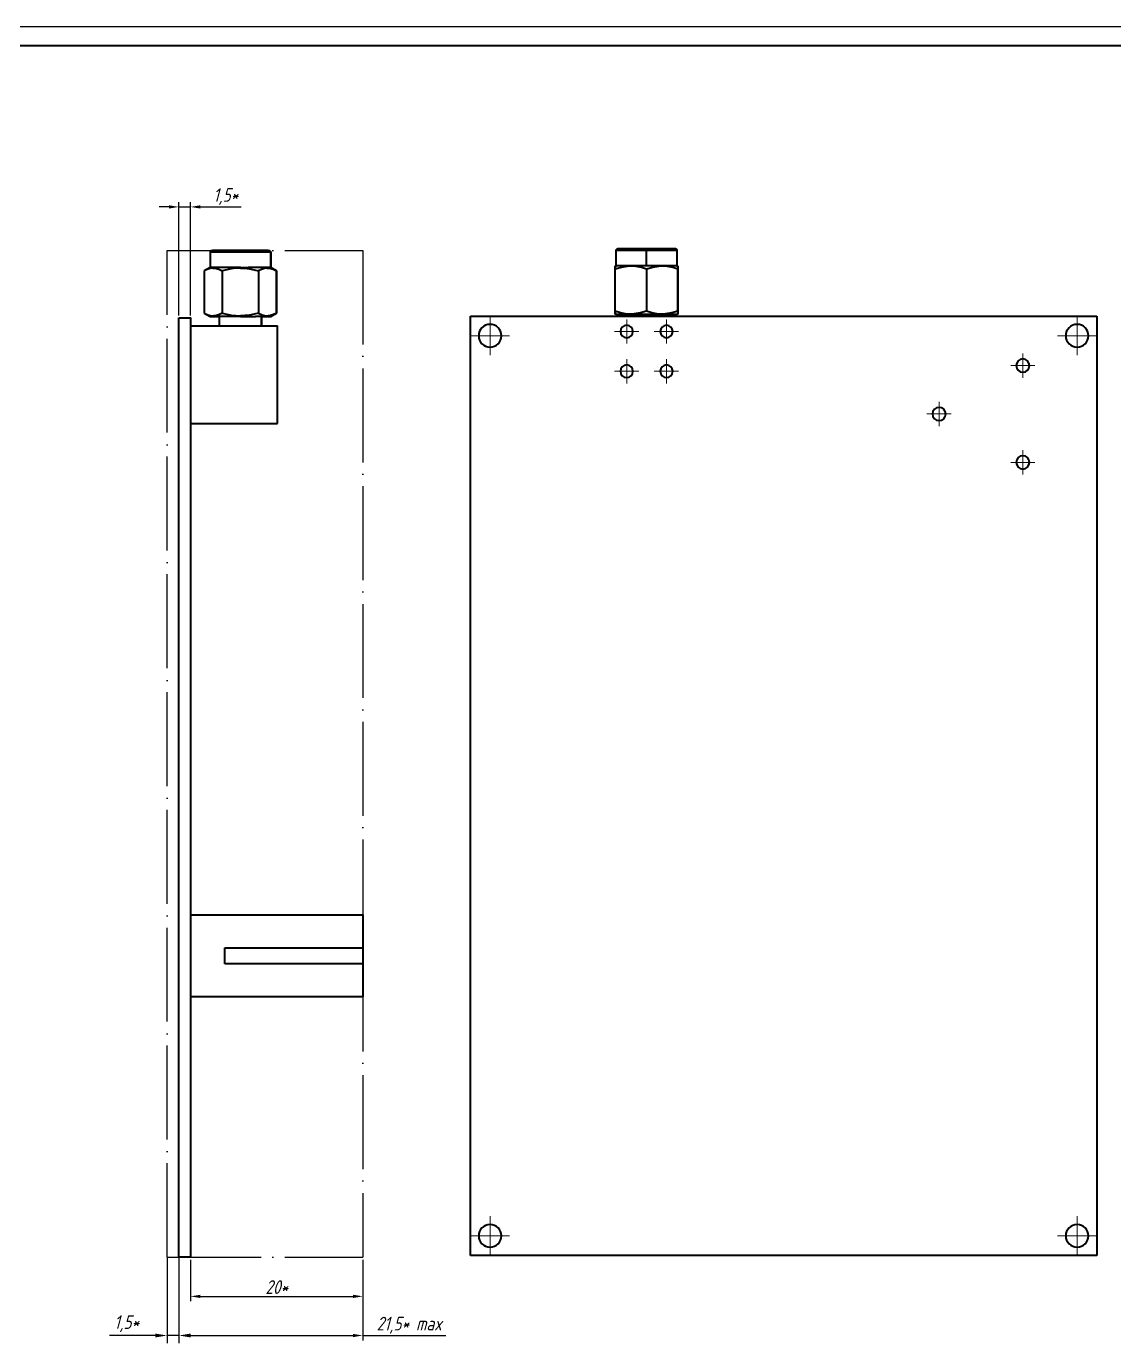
# Paper-space layout 'Layout1' of a CAD drawing. Extents: x -1 to 840, y -1 to 593.
# Drawn here: x 277.2 to 555.3, y 256.1 to 593.2 of the extents above; entities that cross this region are included whole.
import ezdxf

# ---------------------------------------------------------------- set-up
doc = ezdxf.new("R2010")
doc.units = 0
doc.header["$MEASUREMENT"] = 0
doc.linetypes.add('ACAD_ISO04W100', pattern=[30, 24, -3, 0, -3])
doc.layers.get('0').update_dxf_attribs({"linetype": 'CONTINUOUS', "lineweight": 15})
doc.layers.get('DEFPOINTS').update_dxf_attribs({"linetype": 'CONTINUOUS'})
doc.layers.add('KONTUR', color=7, linetype='CONTINUOUS')
doc.layers.add('штрих-пунктир', color=7, linetype='ACAD_ISO04W100')
doc.layers.add('Основная', color=7, linetype='CONTINUOUS', lineweight=40)
doc.styles.add('GOST type A0', font='', dxfattribs={"oblique": 15, "height": 3.5})
doc.styles.get('GOST type A0').set_extended_font_data('GOST type A')
doc.dimstyles.new('GOST type A', dxfattribs={"dimtxt": 3.5, "dimasz": 3, "dimexe": 2, "dimexo": 0, "dimgap": 1, "dimtad": 1, "dimtoh": 1, "dimtxsty": 'GOST type A0', "dimcen": 0, "dimazin": 2, "dimtfac": 1, "dimtmove": 0, "dimatfit": 3, "dimfxl": 1, "dimarcsym": 0})
doc.dimstyles.new('ISO-25', dxfattribs={"dimtxt": 2.5, "dimasz": 2.5, "dimexe": 1.25, "dimexo": 0.625, "dimtad": 1, "dimtxsty": 'Standard', "dimcen": 2.5, "dimadec": 0, "dimazin": 0, "dimtfac": 1, "dimtmove": 0, "dimatfit": 3, "dimfxl": 1, "dimarcsym": 0})

# ---------------------------------------------------------------- blocks, each defined once
blk = doc.blocks.new('*D25')
at = {"color": 0, "lineweight": -2, "transparency": 16777216}
for p, q in [((313.71, 547.08), (311.21, 547.08)), ((316.21, 519.33), (316.21, 548.33)), ((316.21, 547.08), (319.21, 547.08)), ((319.21, 519.33), (319.21, 548.33)), ((321.71, 547.08), (332.15, 547.08))]:
    blk.add_line(p, q, dxfattribs=at)
at = {"color": 0, "transparency": 16777216}
for points in [[(313.71, 547.5), (313.71, 546.66), (316.21, 547.08)], [(321.71, 547.5), (321.71, 546.66), (319.21, 547.08)]]:
    blk.add_solid(points, dxfattribs=at)
at = {"layer": 'DEFPOINTS', "color": 0, "transparency": 16777216}
for p in [(319.21, 547.08), (316.21, 518.71), (319.21, 518.71)]:
    blk.add_point(p, dxfattribs=at)
at = {"color": 0, "transparency": 16777216, "insert": (328.18, 549.72), "char_height": 3.5, "attachment_point": 5, "style": 'GOST type A0'}
blk.add_mtext('1,5*', dxfattribs=at)
blk = doc.blocks.new('*D26')
at = {"color": 0, "lineweight": -2, "transparency": 16777216}
for p, q in [((316.21, 278.08), (316.21, 257.46)), ((363.2, 278.08), (363.2, 257.46)), ((318.71, 258.71), (360.7, 258.71)), ((363.2, 258.71), (384.39, 258.71))]:
    blk.add_line(p, q, dxfattribs=at)
at = {"color": 0, "transparency": 16777216}
for points in [[(318.71, 259.12), (318.71, 258.29), (316.21, 258.71)], [(360.7, 259.12), (360.7, 258.29), (363.2, 258.71)]]:
    blk.add_solid(points, dxfattribs=at)
at = {"layer": 'DEFPOINTS', "color": 0, "transparency": 16777216}
for p in [(316.21, 278.71), (363.2, 278.71), (363.2, 258.71)]:
    blk.add_point(p, dxfattribs=at)
at = {"color": 0, "transparency": 16777216, "insert": (375.04, 261.34), "char_height": 3.5, "width": 21.3227, "attachment_point": 5, "style": 'GOST type A0'}
blk.add_mtext('21,5* max', dxfattribs=at)
blk = doc.blocks.new('*D27')
at = {"color": 0, "lineweight": -2, "transparency": 16777216}
for p, q in [((319.21, 278.08), (319.21, 267.46)), ((363.2, 278.08), (363.2, 267.46)), ((321.71, 268.71), (360.7, 268.71))]:
    blk.add_line(p, q, dxfattribs=at)
at = {"color": 0, "transparency": 16777216}
for points in [[(321.71, 269.12), (321.71, 268.29), (319.21, 268.71)], [(360.7, 269.12), (360.7, 268.29), (363.2, 268.71)]]:
    blk.add_solid(points, dxfattribs=at)
at = {"layer": 'DEFPOINTS', "color": 0, "transparency": 16777216}
for p in [(319.21, 278.71), (363.2, 278.71), (363.2, 268.71)]:
    blk.add_point(p, dxfattribs=at)
at = {"color": 0, "transparency": 16777216, "insert": (341.2, 271.08), "char_height": 3.5, "width": 4, "attachment_point": 5, "style": 'GOST type A0'}
blk.add_mtext('20*', dxfattribs=at)
blk = doc.blocks.new('*D20')
at = {"color": 0, "lineweight": -2, "transparency": 16777216}
for p, q in [((313.21, 278.71), (313.21, 256.71)), ((316.21, 278.71), (316.21, 256.71)), ((310.21, 258.71), (298.51, 258.71)), ((316.21, 258.71), (313.21, 258.71)), ((319.21, 258.71), (322.21, 258.71))]:
    blk.add_line(p, q, dxfattribs=at)
at = {"color": 0, "transparency": 16777216}
for points in [[(310.21, 259.21), (310.21, 258.21), (313.21, 258.71)], [(319.21, 259.21), (319.21, 258.21), (316.21, 258.71)]]:
    blk.add_solid(points, dxfattribs=at)
at = {"layer": 'DEFPOINTS', "color": 0, "transparency": 16777216}
for p in [(313.21, 278.71), (316.21, 278.71), (313.21, 258.71)]:
    blk.add_point(p, dxfattribs=at)
at = {"color": 0, "transparency": 16777216, "insert": (302.86, 261.72), "char_height": 3.5, "attachment_point": 5, "style": 'GOST type A0'}
blk.add_mtext('1,5*', dxfattribs=at)

psp = doc.layouts.get("Layout1")

# ---------------------------------------------------------------- linework, layer by layer
for p, q in [((395.706, 509.167), (395.706, 519.167)), ((395.706, 509.167), (395.706, 519.167)), ((545.706, 509.167), (545.706, 519.167)), ((545.706, 509.167), (545.706, 519.167)), ((316.206, 518.706), (319.206, 518.706)), ((430.626, 518.347), (430.626, 512.147)), ((440.786, 518.347), (440.786, 512.147)), ((390.706, 514.167), (400.706, 514.167)), ((390.706, 514.167), (400.706, 514.167)), ((427.526, 515.247), (433.726, 515.247)), ((437.686, 515.247), (443.886, 515.247)), ((540.706, 514.167), (550.706, 514.167)), ((540.706, 514.167), (550.706, 514.167)), ((531.841, 509.625), (531.841, 503.425)), ((430.626, 508.187), (430.626, 501.987)), ((440.786, 508.187), (440.786, 501.987)), ((528.741, 506.525), (534.941, 506.525)), ((427.526, 505.087), (433.726, 505.087)), ((437.686, 505.087), (443.886, 505.087)), ((510.436, 497.267), (510.436, 491.067)), ((507.336, 494.167), (513.536, 494.167)), ((531.841, 484.909), (531.841, 478.709)), ((528.741, 481.809), (534.941, 481.809)), ((395.706, 279.167), (395.706, 289.167)), ((395.706, 279.167), (395.706, 289.167)), ((545.706, 279.167), (545.706, 289.167)), ((545.706, 279.167), (545.706, 289.167)), ((390.706, 284.167), (400.706, 284.167)), ((390.706, 284.167), (400.706, 284.167)), ((540.706, 284.167), (550.706, 284.167)), ((540.706, 284.167), (550.706, 284.167)), ((319.206, 278.706), (316.206, 278.706))]:
    psp.add_line(p, q)
at = {"layer": 'KONTUR'}
psp.add_line((-0.794, 593.206), (840.206, 593.206), dxfattribs=at)
at = {"layer": 'Основная'}
for p, q in [((835.206, 588.206), (19.206, 588.206)), ((427.956, 535.967), (427.97, 536.071)), ((427.97, 536.071), (427.956, 535.967)), ((427.956, 535.967), (427.97, 536.071)), ((427.97, 536.071), (427.956, 535.967)), ((427.956, 532.047), (427.956, 535.967)), ((428.22, 535.967), (427.956, 535.967)), ((427.956, 532.047), (427.956, 535.967)), ((427.956, 532.047), (427.956, 535.967)), ((428.22, 535.967), (427.956, 535.967)), ((427.956, 532.047), (427.956, 535.967)), ((427.97, 536.071), (428.01, 536.167)), ((428.01, 536.167), (427.97, 536.071)), ((427.97, 536.071), (428.01, 536.167)), ((428.01, 536.167), (427.97, 536.071)), ((428.01, 536.167), (428.074, 536.251)), ((428.074, 536.251), (428.01, 536.167)), ((428.01, 536.167), (428.074, 536.251)), ((428.074, 536.251), (428.01, 536.167)), ((428.074, 536.251), (428.156, 536.313)), ((428.156, 536.313), (428.074, 536.251)), ((428.074, 536.251), (428.156, 536.313)), ((428.156, 536.313), (428.074, 536.251)), ((428.156, 536.313), (428.252, 536.353)), ((428.252, 536.353), (428.156, 536.313)), ((428.156, 536.313), (428.252, 536.353)), ((428.252, 536.353), (428.156, 536.313)), ((428.994, 535.967), (428.22, 535.967)), ((428.994, 535.967), (428.22, 535.967)), ((428.252, 536.353), (428.356, 536.367)), ((428.356, 536.367), (428.252, 536.353)), ((428.252, 536.353), (428.356, 536.367)), ((428.356, 536.367), (428.252, 536.353)), ((428.356, 536.367), (435.706, 536.367)), ((428.606, 536.367), (428.356, 536.367)), ((428.356, 536.367), (435.706, 536.367)), ((428.606, 536.367), (428.356, 536.367)), ((429.34, 536.367), (428.606, 536.367)), ((429.34, 536.367), (428.606, 536.367)), ((430.226, 535.967), (428.994, 535.967)), ((430.226, 535.967), (428.994, 535.967)), ((430.508, 536.367), (429.34, 536.367)), ((430.508, 536.367), (429.34, 536.367)), ((431.83, 535.967), (430.226, 535.967)), ((431.83, 535.967), (430.226, 535.967)), ((432.03, 536.367), (430.508, 536.367)), ((432.03, 536.367), (430.508, 536.367)), ((433.7, 535.967), (431.83, 535.967)), ((433.7, 535.967), (431.83, 535.967)), ((433.804, 536.367), (432.03, 536.367)), ((433.804, 536.367), (432.03, 536.367)), ((435.706, 535.967), (433.7, 535.967)), ((435.706, 535.967), (433.7, 535.967)), ((435.706, 536.367), (433.804, 536.367)), ((435.706, 536.367), (433.804, 536.367)), ((435.706, 536.367), (442.806, 536.367)), ((437.608, 536.367), (435.706, 536.367)), ((435.706, 536.353), (435.706, 536.367)), ((435.706, 536.367), (442.806, 536.367)), ((437.608, 536.367), (435.706, 536.367)), ((435.706, 536.353), (435.706, 536.367)), ((435.706, 536.313), (435.706, 536.353)), ((435.706, 536.313), (435.706, 536.353)), ((435.706, 536.251), (435.706, 536.313)), ((435.706, 536.251), (435.706, 536.313)), ((435.706, 536.167), (435.706, 536.251)), ((435.706, 536.167), (435.706, 536.251)), ((435.706, 536.071), (435.706, 536.167)), ((435.706, 536.071), (435.706, 536.167)), ((435.706, 535.967), (435.706, 536.071)), ((435.706, 535.967), (435.706, 536.071)), ((435.706, 532.047), (435.706, 535.967)), ((437.712, 535.967), (435.706, 535.967)), ((435.706, 532.047), (435.706, 535.967)), ((437.712, 535.967), (435.706, 535.967)), ((439.38, 536.367), (437.608, 536.367)), ((439.38, 536.367), (437.608, 536.367)), ((439.58, 535.967), (437.712, 535.967)), ((439.58, 535.967), (437.712, 535.967)), ((440.904, 536.367), (439.38, 536.367)), ((440.904, 536.367), (439.38, 536.367)), ((441.186, 535.967), (439.58, 535.967)), ((441.186, 535.967), (439.58, 535.967)), ((442.072, 536.367), (440.904, 536.367)), ((442.072, 536.367), (440.904, 536.367)), ((442.418, 535.967), (441.186, 535.967)), ((442.418, 535.967), (441.186, 535.967)), ((442.806, 536.367), (442.072, 536.367)), ((442.806, 536.367), (442.072, 536.367)), ((443.192, 535.967), (442.418, 535.967)), ((443.192, 535.967), (442.418, 535.967)), ((442.806, 536.367), (443.16, 536.353)), ((443.16, 536.353), (442.806, 536.367)), ((442.806, 536.367), (443.16, 536.353)), ((443.16, 536.353), (442.806, 536.367)), ((443.16, 536.353), (443.256, 536.313)), ((443.256, 536.313), (443.16, 536.353)), ((443.16, 536.353), (443.256, 536.313)), ((443.256, 536.313), (443.16, 536.353)), ((443.456, 535.967), (443.192, 535.967)), ((443.456, 535.967), (443.192, 535.967)), ((443.256, 536.313), (443.338, 536.251)), ((443.338, 536.251), (443.256, 536.313)), ((443.256, 536.313), (443.338, 536.251)), ((443.338, 536.251), (443.256, 536.313)), ((443.338, 536.251), (443.402, 536.167)), ((443.402, 536.167), (443.338, 536.251)), ((443.338, 536.251), (443.402, 536.167)), ((443.402, 536.167), (443.338, 536.251)), ((443.402, 536.167), (443.442, 536.071)), ((443.442, 536.071), (443.402, 536.167)), ((443.402, 536.167), (443.442, 536.071)), ((443.442, 536.071), (443.402, 536.167)), ((443.442, 536.071), (443.456, 535.967)), ((443.456, 535.967), (443.442, 536.071)), ((443.442, 536.071), (443.456, 535.967)), ((443.456, 535.967), (443.442, 536.071)), ((443.456, 535.967), (443.456, 532.047)), ((443.456, 535.967), (443.456, 532.047)), ((443.456, 535.967), (443.456, 532.047)), ((443.456, 535.967), (443.456, 532.047)), ((324.19, 535.61), (324.176, 535.506)), ((324.19, 535.61), (324.176, 535.506)), ((324.176, 535.506), (324.176, 531.586)), ((324.176, 535.506), (324.176, 531.586)), ((324.176, 535.506), (324.44, 535.506)), ((324.23, 535.706), (324.19, 535.61)), ((324.23, 535.706), (324.19, 535.61)), ((324.294, 535.79), (324.23, 535.706)), ((324.294, 535.79), (324.23, 535.706)), ((324.376, 535.852), (324.294, 535.79)), ((324.376, 535.852), (324.294, 535.79)), ((324.472, 535.892), (324.376, 535.852)), ((324.472, 535.892), (324.376, 535.852)), ((325.214, 535.506), (324.44, 535.506)), ((324.826, 535.906), (324.472, 535.892)), ((324.826, 535.906), (324.472, 535.892)), ((339.026, 535.906), (324.826, 535.906)), ((325.56, 535.906), (324.826, 535.906)), ((326.446, 535.506), (325.214, 535.506)), ((326.728, 535.906), (325.56, 535.906)), ((328.052, 535.506), (326.446, 535.506)), ((328.25, 535.906), (326.728, 535.906)), ((329.92, 535.506), (328.052, 535.506)), ((330.024, 535.906), (328.25, 535.906)), ((331.926, 535.506), (329.92, 535.506)), ((331.926, 535.906), (330.024, 535.906)), ((333.828, 535.906), (331.926, 535.906)), ((331.926, 535.892), (331.926, 535.706)), ((331.926, 535.61), (331.926, 535.506)), ((333.932, 535.506), (331.926, 535.506)), ((335.602, 535.906), (333.828, 535.906)), ((335.802, 535.506), (333.932, 535.506)), ((337.124, 535.906), (335.602, 535.906)), ((337.406, 535.506), (335.802, 535.506)), ((338.292, 535.906), (337.124, 535.906)), ((338.638, 535.506), (337.406, 535.506)), ((339.026, 535.906), (338.292, 535.906)), ((339.412, 535.506), (338.638, 535.506)), ((339.38, 535.892), (339.026, 535.906)), ((339.026, 535.906), (339.38, 535.892)), ((339.476, 535.852), (339.38, 535.892)), ((339.38, 535.892), (339.476, 535.852)), ((339.676, 535.506), (339.412, 535.506)), ((339.558, 535.79), (339.476, 535.852)), ((339.476, 535.852), (339.558, 535.79)), ((339.622, 535.706), (339.558, 535.79)), ((339.558, 535.79), (339.622, 535.706)), ((339.662, 535.61), (339.622, 535.706)), ((339.622, 535.706), (339.662, 535.61)), ((339.676, 535.506), (339.662, 535.61)), ((339.662, 535.61), (339.676, 535.506)), ((339.676, 531.586), (339.676, 535.506)), ((339.676, 535.506), (339.676, 531.586)), ((324.176, 531.586), (322.688, 530.728)), ((324.176, 531.586), (322.688, 530.728)), ((323.446, 531.106), (322.688, 530.728)), ((322.688, 530.728), (322.688, 519.966)), ((322.688, 530.728), (322.688, 519.966)), ((324.214, 531.352), (323.446, 531.106)), ((324.176, 531.586), (324.44, 531.586)), ((324.844, 531.438), (324.214, 531.352)), ((325.214, 531.586), (324.44, 531.586)), ((324.844, 531.438), (325.48, 531.408)), ((326.446, 531.586), (325.214, 531.586)), ((325.48, 531.408), (326.402, 531.166)), ((326.402, 531.166), (327.308, 530.728)), ((328.052, 531.586), (326.446, 531.586)), ((328.446, 531.024), (327.308, 530.728)), ((327.308, 530.728), (327.308, 519.966)), ((329.92, 531.586), (328.052, 531.586)), ((329.598, 531.25), (328.446, 531.024)), ((330.758, 531.392), (329.598, 531.25)), ((331.926, 531.586), (329.92, 531.586)), ((331.926, 531.442), (330.758, 531.392)), ((331.926, 531.586), (333.932, 531.586)), ((331.926, 531.586), (331.926, 531.442)), ((331.926, 531.586), (331.926, 531.442)), ((331.926, 531.442), (333.102, 531.392)), ((333.102, 531.392), (334.27, 531.248)), ((335.802, 531.586), (333.932, 531.586)), ((334.27, 531.248), (335.416, 531.022)), ((335.416, 531.022), (336.544, 530.728)), ((337.406, 531.586), (335.802, 531.586)), ((337.304, 531.106), (336.544, 530.728)), ((336.544, 530.728), (336.544, 519.966)), ((338.07, 531.352), (337.304, 531.106)), ((338.638, 531.586), (337.406, 531.586)), ((338.7, 531.438), (338.07, 531.352)), ((339.412, 531.586), (338.638, 531.586)), ((338.7, 531.438), (339.336, 531.408)), ((339.336, 531.408), (340.258, 531.166)), ((339.676, 531.586), (339.412, 531.586)), ((341.164, 530.728), (339.676, 531.586)), ((339.676, 531.586), (341.164, 530.728)), ((340.258, 531.166), (341.164, 530.728)), ((341.164, 519.966), (341.164, 530.728)), ((341.164, 530.728), (341.164, 519.966)), ((427.706, 531.903), (427.956, 532.047)), ((427.956, 532.047), (427.706, 531.903)), ((427.706, 531.903), (427.956, 532.047)), ((427.956, 532.047), (427.706, 531.903)), ((427.706, 531.189), (427.706, 531.903)), ((427.706, 531.903), (427.706, 531.853)), ((427.706, 531.189), (427.706, 531.903)), ((427.706, 531.903), (427.706, 531.853)), ((427.706, 531.853), (427.706, 531.709)), ((427.706, 531.853), (427.706, 531.709)), ((427.706, 531.709), (427.706, 531.483)), ((427.706, 531.709), (427.706, 531.483)), ((429.274, 531.627), (427.706, 531.189)), ((429.274, 531.627), (427.706, 531.189)), ((427.706, 531.483), (427.706, 531.189)), ((427.706, 531.483), (427.706, 531.189)), ((427.706, 520.427), (427.706, 531.189)), ((427.706, 520.427), (427.706, 531.189)), ((427.706, 520.427), (427.706, 531.189)), ((427.706, 520.427), (427.706, 531.189)), ((428.22, 532.047), (427.956, 532.047)), ((428.22, 532.047), (427.956, 532.047)), ((428.994, 532.047), (428.22, 532.047)), ((428.994, 532.047), (428.22, 532.047)), ((430.226, 532.047), (428.994, 532.047)), ((430.226, 532.047), (428.994, 532.047)), ((430.872, 531.869), (429.274, 531.627)), ((430.872, 531.869), (429.274, 531.627)), ((431.83, 532.047), (430.226, 532.047)), ((431.83, 532.047), (430.226, 532.047)), ((431.972, 531.899), (430.872, 531.869)), ((431.972, 531.899), (430.872, 531.869)), ((433.7, 532.047), (431.83, 532.047)), ((433.7, 532.047), (431.83, 532.047)), ((433.062, 531.813), (431.972, 531.899)), ((433.062, 531.813), (431.972, 531.899)), ((434.392, 531.567), (433.062, 531.813)), ((434.392, 531.567), (433.062, 531.813)), ((435.706, 532.047), (433.7, 532.047)), ((435.706, 532.047), (433.7, 532.047)), ((435.706, 531.189), (434.392, 531.567)), ((435.706, 531.189), (434.392, 531.567)), ((437.712, 532.047), (435.706, 532.047)), ((437.712, 532.047), (435.706, 532.047)), ((437.274, 531.627), (435.706, 531.189)), ((437.274, 531.627), (435.706, 531.189)), ((435.706, 531.189), (435.706, 520.427)), ((435.706, 531.189), (435.706, 520.427)), ((438.872, 531.869), (437.274, 531.627)), ((438.872, 531.869), (437.274, 531.627)), ((439.58, 532.047), (437.712, 532.047)), ((439.58, 532.047), (437.712, 532.047)), ((439.972, 531.899), (438.872, 531.869)), ((439.972, 531.899), (438.872, 531.869)), ((441.186, 532.047), (439.58, 532.047)), ((441.186, 532.047), (439.58, 532.047)), ((441.062, 531.813), (439.972, 531.899)), ((441.062, 531.813), (439.972, 531.899)), ((442.392, 531.567), (441.062, 531.813)), ((442.392, 531.567), (441.062, 531.813)), ((442.418, 532.047), (441.186, 532.047)), ((442.418, 532.047), (441.186, 532.047)), ((443.706, 531.189), (442.392, 531.567)), ((443.706, 531.189), (442.392, 531.567)), ((443.192, 532.047), (442.418, 532.047)), ((443.192, 532.047), (442.418, 532.047)), ((443.456, 532.047), (443.192, 532.047)), ((443.456, 532.047), (443.192, 532.047)), ((443.456, 532.047), (443.706, 531.903)), ((443.706, 531.903), (443.456, 532.047)), ((443.456, 532.047), (443.706, 531.903)), ((443.706, 531.903), (443.456, 532.047)), ((443.706, 531.903), (443.706, 531.189)), ((443.706, 531.903), (443.706, 531.853)), ((443.706, 531.903), (443.706, 531.189)), ((443.706, 531.903), (443.706, 531.853)), ((443.706, 531.853), (443.706, 531.709)), ((443.706, 531.853), (443.706, 531.709)), ((443.706, 531.709), (443.706, 531.483)), ((443.706, 531.709), (443.706, 531.483)), ((443.706, 531.483), (443.706, 531.189)), ((443.706, 531.483), (443.706, 531.189)), ((443.706, 531.189), (443.706, 520.427)), ((443.706, 520.427), (443.706, 531.189)), ((443.706, 531.189), (443.706, 520.427)), ((443.706, 520.427), (443.706, 531.189)), ((322.688, 519.966), (324.176, 519.106)), ((322.688, 519.966), (323.594, 519.526)), ((322.688, 519.966), (324.176, 519.106)), ((323.594, 519.526), (324.516, 519.284)), ((324.176, 519.106), (326.526, 519.106)), ((324.44, 519.106), (324.176, 519.106)), ((325.214, 519.106), (324.44, 519.106)), ((324.516, 519.284), (325.152, 519.254)), ((325.782, 519.34), (325.152, 519.254)), ((326.446, 519.106), (325.214, 519.106)), ((326.548, 519.586), (325.782, 519.34)), ((328.052, 519.106), (326.446, 519.106)), ((326.526, 519.106), (326.526, 516.706)), ((326.526, 519.106), (326.526, 516.706)), ((327.308, 519.966), (326.548, 519.586)), ((327.308, 519.966), (328.446, 519.668)), ((329.92, 519.106), (328.052, 519.106)), ((328.446, 519.668), (329.598, 519.442)), ((329.598, 519.442), (330.758, 519.3)), ((331.926, 519.106), (329.92, 519.106)), ((330.758, 519.3), (331.926, 519.25)), ((333.102, 519.3), (331.926, 519.25)), ((331.926, 519.25), (331.926, 519.106)), ((331.926, 519.106), (333.932, 519.106)), ((334.27, 519.444), (333.102, 519.3)), ((333.932, 519.106), (335.802, 519.106)), ((335.416, 519.672), (334.27, 519.444)), ((336.544, 519.966), (335.416, 519.672)), ((337.406, 519.106), (335.802, 519.106)), ((336.544, 519.966), (337.45, 519.526)), ((337.326, 516.706), (337.326, 519.106)), ((337.326, 519.106), (339.676, 519.106)), ((337.326, 519.106), (337.326, 516.706)), ((338.638, 519.106), (337.406, 519.106)), ((337.45, 519.526), (338.372, 519.284)), ((338.372, 519.284), (339.008, 519.254)), ((339.412, 519.106), (338.638, 519.106)), ((339.638, 519.34), (339.008, 519.254)), ((339.676, 519.106), (339.412, 519.106)), ((340.406, 519.586), (339.638, 519.34)), ((339.676, 519.106), (341.164, 519.966)), ((341.164, 519.966), (339.676, 519.106)), ((341.164, 519.966), (340.406, 519.586)), ((390.706, 279.167), (390.706, 519.167)), ((390.706, 519.167), (550.706, 519.167)), ((427.706, 519.761), (427.706, 520.427)), ((429.02, 520.047), (427.706, 520.427)), ((427.706, 520.427), (427.706, 520.133)), ((427.706, 519.761), (427.706, 520.427)), ((429.02, 520.047), (427.706, 520.427)), ((427.706, 520.427), (427.706, 520.133)), ((427.706, 520.133), (427.706, 519.905)), ((427.706, 520.133), (427.706, 519.905)), ((427.706, 519.905), (427.706, 519.761)), ((427.706, 519.905), (427.706, 519.761)), ((427.706, 519.711), (427.706, 519.761)), ((427.706, 519.711), (427.706, 519.761)), ((427.706, 519.711), (427.706, 519.761)), ((427.706, 519.711), (427.706, 519.761)), ((427.956, 519.567), (427.706, 519.711)), ((427.956, 519.567), (427.706, 519.711)), ((427.956, 519.567), (427.706, 519.711)), ((427.956, 519.567), (427.706, 519.711)), ((430.306, 519.567), (427.956, 519.567)), ((428.22, 519.567), (427.956, 519.567)), ((430.306, 519.567), (427.956, 519.567)), ((428.22, 519.567), (427.956, 519.567)), ((428.994, 519.567), (428.22, 519.567)), ((428.994, 519.567), (428.22, 519.567)), ((430.226, 519.567), (428.994, 519.567)), ((430.226, 519.567), (428.994, 519.567)), ((430.348, 519.801), (429.02, 520.047)), ((430.348, 519.801), (429.02, 520.047)), ((431.83, 519.567), (430.226, 519.567)), ((431.83, 519.567), (430.226, 519.567)), ((430.306, 519.167), (430.306, 519.567)), ((430.306, 519.167), (430.306, 519.567)), ((430.306, 519.167), (430.306, 519.567)), ((430.306, 519.167), (430.306, 519.567)), ((431.44, 519.715), (430.348, 519.801)), ((431.44, 519.715), (430.348, 519.801)), ((432.54, 519.745), (431.44, 519.715)), ((432.54, 519.745), (431.44, 519.715)), ((433.7, 519.567), (431.83, 519.567)), ((433.7, 519.567), (431.83, 519.567)), ((434.138, 519.987), (432.54, 519.745)), ((434.138, 519.987), (432.54, 519.745)), ((435.706, 519.567), (433.7, 519.567)), ((435.706, 519.567), (433.7, 519.567)), ((435.706, 520.427), (434.138, 519.987)), ((435.706, 520.427), (434.138, 519.987)), ((437.02, 520.047), (435.706, 520.427)), ((437.02, 520.047), (435.706, 520.427)), ((437.712, 519.567), (435.706, 519.567)), ((435.706, 519.167), (435.706, 519.567)), ((437.712, 519.567), (435.706, 519.567)), ((435.706, 519.167), (435.706, 519.567)), ((438.348, 519.801), (437.02, 520.047)), ((438.348, 519.801), (437.02, 520.047)), ((439.58, 519.567), (437.712, 519.567)), ((439.58, 519.567), (437.712, 519.567)), ((439.44, 519.715), (438.348, 519.801)), ((439.44, 519.715), (438.348, 519.801)), ((440.54, 519.745), (439.44, 519.715)), ((440.54, 519.745), (439.44, 519.715)), ((441.186, 519.567), (439.58, 519.567)), ((441.186, 519.567), (439.58, 519.567)), ((442.138, 519.987), (440.54, 519.745)), ((442.138, 519.987), (440.54, 519.745)), ((443.456, 519.567), (441.106, 519.567)), ((441.106, 519.567), (441.106, 519.167)), ((441.106, 519.567), (441.106, 519.167)), ((443.456, 519.567), (441.106, 519.567)), ((441.106, 519.567), (441.106, 519.167)), ((441.106, 519.567), (441.106, 519.167)), ((442.418, 519.567), (441.186, 519.567)), ((442.418, 519.567), (441.186, 519.567)), ((443.706, 520.427), (442.138, 519.987)), ((443.706, 520.427), (442.138, 519.987)), ((443.192, 519.567), (442.418, 519.567)), ((443.192, 519.567), (442.418, 519.567)), ((443.456, 519.567), (443.192, 519.567)), ((443.456, 519.567), (443.192, 519.567)), ((443.706, 519.711), (443.456, 519.567)), ((443.706, 519.711), (443.456, 519.567)), ((443.706, 519.711), (443.456, 519.567)), ((443.706, 519.711), (443.456, 519.567)), ((443.706, 520.427), (443.706, 520.133)), ((443.706, 520.133), (443.706, 520.427)), ((443.706, 520.427), (443.706, 520.133)), ((443.706, 520.133), (443.706, 520.427)), ((443.706, 520.133), (443.706, 519.761)), ((443.706, 520.133), (443.706, 519.905)), ((443.706, 520.133), (443.706, 519.761)), ((443.706, 520.133), (443.706, 519.905)), ((443.706, 519.905), (443.706, 519.761)), ((443.706, 519.905), (443.706, 519.761)), ((443.706, 519.761), (443.706, 519.711)), ((443.706, 519.711), (443.706, 519.761)), ((443.706, 519.761), (443.706, 519.711)), ((443.706, 519.711), (443.706, 519.761)), ((550.706, 519.167), (550.706, 279.167)), ((316.206, 278.706), (316.206, 518.706)), ((319.206, 518.706), (319.206, 278.706)), ((319.206, 516.706), (341.366, 516.706)), ((341.366, 491.706), (341.366, 516.706)), ((319.206, 491.706), (341.366, 491.706)), ((319.206, 366.196), (363.198, 366.196)), ((363.198, 366.196), (363.198, 345.236)), ((327.986, 353.66), (327.986, 357.752)), ((327.986, 357.752), (363.198, 357.752)), ((363.198, 353.66), (327.986, 353.66)), ((363.198, 345.236), (319.206, 345.216)), ((550.706, 279.167), (390.706, 279.167))]:
    psp.add_line(p, q, dxfattribs=at)
psp.add_lwpolyline([(316.206, 518.706), (319.206, 518.706), (319.206, 278.706), (316.206, 278.706)], close=True, dxfattribs=at)
for centre, radius, start, end in [((395.706, 514.167), 2.9, 90, 180), ((395.706, 514.167), 2.9, 0, 90), ((430.626, 515.247), 1.6, 90, 180), ((430.626, 515.247), 1.6, 0, 90), ((440.786, 515.247), 1.6, 90, 180), ((440.786, 515.247), 1.6, 0, 90), ((545.706, 514.167), 2.9, 90, 180), ((545.706, 514.167), 2.9, 0, 90), ((395.706, 514.167), 2.9, 180, 270), ((395.706, 514.167), 2.9, 270, 0), ((430.626, 515.247), 1.6, 180, 270), ((430.626, 515.247), 1.6, 270, 0), ((440.786, 515.247), 1.6, 180, 270), ((440.786, 515.247), 1.6, 270, 0), ((545.706, 514.167), 2.9, 180, 270), ((545.706, 514.167), 2.9, 270, 0), ((430.626, 505.087), 1.6, 90, 180), ((430.626, 505.087), 1.6, 0, 90), ((440.786, 505.087), 1.6, 90, 180), ((440.786, 505.087), 1.6, 0, 90), ((531.841, 506.525), 1.7, 90, 180), ((531.841, 506.525), 1.7, 180, 270), ((531.841, 506.525), 1.7, 0, 90), ((531.841, 506.525), 1.7, 270, 0), ((430.626, 505.087), 1.6, 180, 270), ((430.626, 505.087), 1.6, 270, 0), ((440.786, 505.087), 1.6, 180, 270), ((440.786, 505.087), 1.6, 270, 0), ((510.436, 494.167), 1.7, 90, 180), ((510.436, 494.167), 1.7, 0, 90), ((510.436, 494.167), 1.7, 180, 270), ((510.436, 494.167), 1.7, 270, 0), ((531.841, 481.809), 1.7, 90, 180), ((531.841, 481.809), 1.7, 0, 90), ((531.841, 481.809), 1.7, 180, 270), ((531.841, 481.809), 1.7, 270, 0), ((395.706, 284.167), 2.9, 90, 180), ((395.706, 284.167), 2.9, 0, 90), ((545.706, 284.167), 2.9, 90, 180), ((545.706, 284.167), 2.9, 0, 90), ((395.706, 284.167), 2.9, 180, 270), ((395.706, 284.167), 2.9, 270, 0), ((545.706, 284.167), 2.9, 180, 270), ((545.706, 284.167), 2.9, 270, 0)]:
    psp.add_arc(centre, radius, start, end, dxfattribs=at)
at = {"layer": 'штрих-пунктир'}
for p, q in [((313.206, 535.906), (363.198, 535.906)), ((313.206, 278.706), (313.206, 535.906)), ((363.198, 535.906), (363.198, 278.706)), ((313.206, 278.706), (363.198, 278.706))]:
    psp.add_line(p, q, dxfattribs=at)

# ---------------------------------------------------------------- dimensions: what is measured, and where the dimension line sits
for base, p1, p2, text, picture, middle in [((319.206, 547.079), (316.206, 518.706), (319.206, 518.706), '1,5*', '*D25', (328.179, 547.079)), ((363.198, 258.706), (316.206, 278.706), (363.198, 278.706), '21,5* max', '*D26', (375.042, 258.706))]:
    dim = psp.add_linear_dim(base=base, p1=p1, p2=p2, text=text, dimstyle='ISO-25', override={"dimtxsty": 'GOST type A0'})
    dim.commit()
    dim.dimension.update_dxf_attribs({"geometry": picture, "text_midpoint": middle, "dimtype": 160})
dim = psp.add_linear_dim(base=(313.206, 258.706), p1=(316.206, 278.706), p2=(313.206, 278.706), text='1,5*', dimstyle='GOST type A')
dim.commit()
dim.dimension.update_dxf_attribs({"geometry": '*D20', "text_midpoint": (302.859, 261.719)})
dim = psp.add_linear_dim(base=(363.198, 268.706), p1=(319.206, 278.706), p2=(363.198, 278.706), text='20*', dimstyle='ISO-25', override={"dimtxsty": 'GOST type A0'})
dim.commit()
dim.dimension.update_dxf_attribs({"geometry": '*D27', "text_midpoint": (341.202, 271.081)})

doc.saveas('drawing.dxf')
